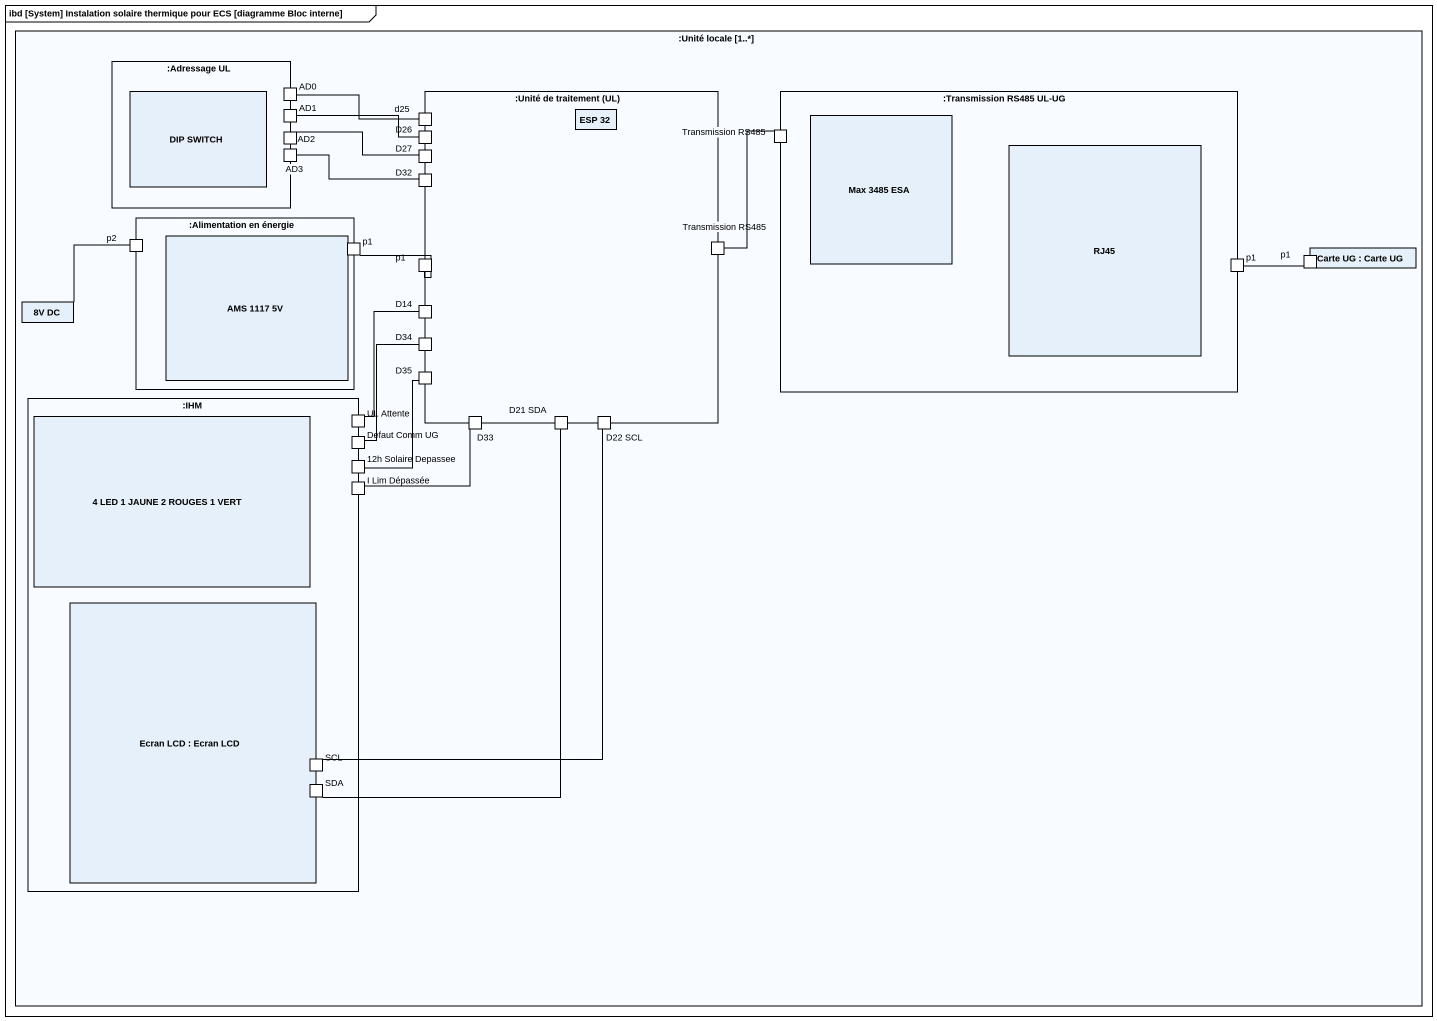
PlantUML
@startuml
mainframe ibd [System] Instalation solaire thermique pour ECS [diagramme Bloc interne]
rectangle ":Unité locale [1..*]" as Unité_locale_1 {
  rectangle ":Adressage UL" as Adressage_UL {
    rectangle "DIP SWITCH" as DIP_SWITCH
    port AD0
    port AD1
    port AD2
    port AD3
  }
  rectangle ":Unité de traitement (UL)" as Unité_de_traitement_UL {
    port D26
    port d25
    rectangle "ESP 32" as ESP_32
    port D27
    port D32
    port "Transmission RS485" as Transmission_RS485_2
    port "p1" as p1_3
    port D14
    port D34
    port D35
    port D33
    port "D21 SDA" as D21_SDA
    port "D22 SCL" as D22_SCL
  }
  rectangle ":Transmission RS485 UL-UG" as Transmission_RS485_UL_UG {
    port "Transmission RS485" as Transmission_RS485
    rectangle "Max 3485 ESA" as Max_3485_ESA
    rectangle RJ45
    port "p1" as p1_4
  }
  rectangle ":Alimentation en énergie" as Alimentation_en_énergie {
    port p2
    rectangle "AMS 1117 5V" as AMS_1117_5V
    port p1
  }
  rectangle "Carte UG : Carte UG" as Carte_UG {
    port "p1" as p1_2
  }
  rectangle "8V DC" as p8V_DC
  rectangle ":IHM" as IHM {
    rectangle "4 LED 1 JAUNE 2 ROUGES 1 VERT" as p4_LED_1_JAUNE_2_ROUGES_1
    port "Defaut Comm UG" as Defaut_Comm_UG
    port "UL Attente" as UL_Attente
    port "12h Solaire Depassee" as p12h_Solaire_Depassee
    port "I Lim Dépassée" as I_Lim_Dépassée
    rectangle "Ecran LCD : Ecran LCD" as Ecran_LCD {
      port SCL
      port SDA
    }
  }
}
AD0 -right- d25
AD1 -right- D26
AD2 -right- D27
AD3 -right- D32
p2 -- p8V_DC
p1 -right- p1_3
Transmission_RS485_2 -up- Transmission_RS485
p1_4 -right- p1_2
Defaut_Comm_UG -up- D34
UL_Attente -up- D14
p12h_Solaire_Depassee -up- D35
I_Lim_Dépassée -right- D33
SCL -up- D22_SCL
SDA -up- D21_SDA
@enduml
